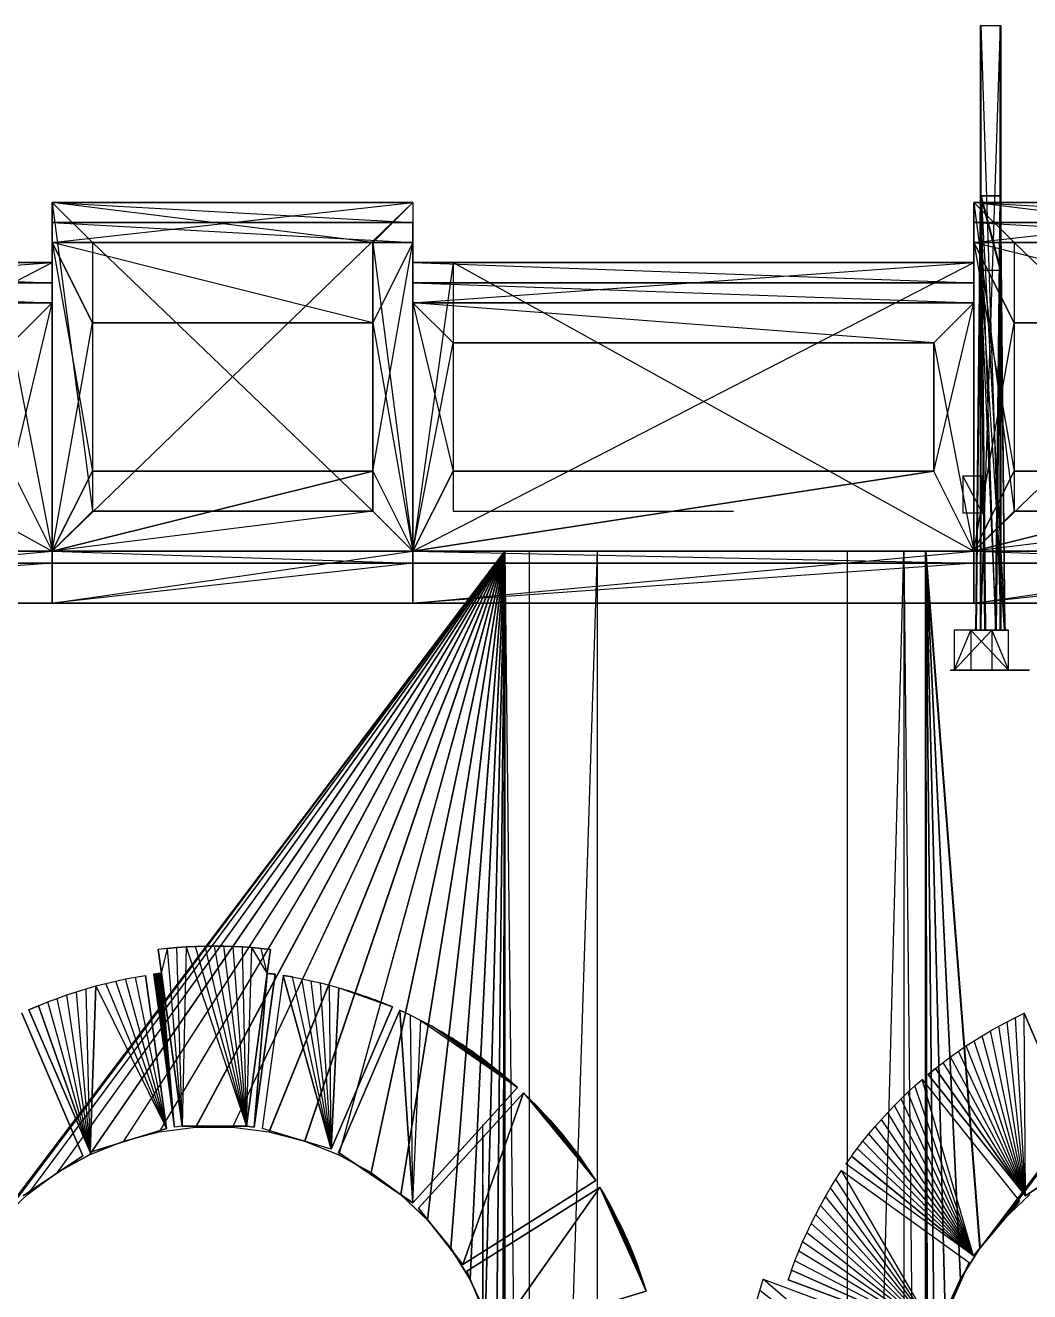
# Model space of a CAD drawing. Extents: x -41 to 47, y -35.8 to 51.3.
# Drawn here: x -21.007 to -18.502, y 44.248 to 47.407 of the extents above; entities that cross this region are included whole.
import ezdxf

# ---------------------------------------------------------------- set-up
doc = ezdxf.new("R2010")
doc.units = 0
doc.header["$MEASUREMENT"] = 0
doc.layers.add('PYDXF', color=8, linetype='CONTINUOUS')

msp = doc.modelspace()

# ---------------------------------------------------------------- linework, layer by layer
at = {"layer": 'PYDXF'}
for p, q in [((-18.6238, 47.4074), (-18.625, 47.4074)), ((-18.625, 45.8985), (-18.625, 47.4074)), ((-18.625, 45.8985), (-18.6238, 47.4074)), ((-18.5758, 47.4074), (-18.625, 45.8985)), ((-18.625, 47.4074), (-18.5758, 47.4074)), ((-18.6238, 47.4074), (-18.6238, 45.8985)), ((-18.6238, 47.4074), (-18.5746, 47.4074)), ((-18.6238, 47.4074), (-18.5746, 45.8985)), ((-18.6238, 47.4074), (-18.5758, 47.4074)), ((-18.5758, 45.8985), (-18.5758, 47.4074)), ((-18.5758, 47.4074), (-18.5746, 47.4074)), ((-18.5758, 47.4074), (-18.5746, 45.8985)), ((-18.5746, 47.4074), (-18.5746, 45.8985)), ((-18.6367, 45.8985), (-18.625, 46.9818)), ((-18.6349, 45.8985), (-18.625, 46.9818)), ((-18.625, 46.9818), (-18.5758, 46.9818)), ((-18.625, 46.9818), (-18.625, 46.7956)), ((-18.625, 46.9818), (-18.5758, 46.7956)), ((-18.625, 46.9818), (-18.5876, 45.8985)), ((-18.6237, 46.9818), (-18.6237, 46.7956)), ((-18.6237, 46.9818), (-18.5745, 46.7956)), ((-18.5745, 46.9818), (-18.6237, 46.9818)), ((-18.6237, 46.9818), (-18.6126, 45.8985)), ((-18.6237, 46.9818), (-18.5634, 45.8985)), ((-18.6144, 45.8985), (-18.6237, 46.9818)), ((-18.5876, 45.8985), (-18.5758, 46.9818)), ((-18.5758, 46.7956), (-18.5758, 46.9818)), ((-18.5745, 46.9818), (-18.5745, 46.7956)), ((-18.5634, 45.8985), (-18.5745, 46.9818)), ((-20.041, 46.9654), (-20.9405, 46.9654)), ((-20.9405, 46.0954), (-20.9405, 46.9654)), ((-20.9405, 46.0954), (-20.041, 46.9654)), ((-20.9401, 46.9654), (-20.9405, 46.0954)), ((-20.9405, 46.9654), (-20.9401, 46.9654)), ((-20.0406, 46.9654), (-20.9401, 46.9654)), ((-20.9401, 46.8654), (-20.9401, 46.9654)), ((-20.9401, 46.8654), (-20.0406, 46.9654)), ((-20.94, 46.9154), (-20.9401, 46.9654)), ((-20.9401, 46.9654), (-20.8401, 46.1954)), ((-20.1405, 46.8654), (-20.9401, 46.9654)), ((-20.9401, 46.9654), (-20.9401, 46.0954)), ((-20.9401, 46.9654), (-20.8401, 46.8654)), ((-20.041, 46.9654), (-20.9401, 46.9654)), ((-20.94, 46.9654), (-20.94, 46.9154)), ((-20.94, 46.9654), (-20.0405, 46.9654)), ((-20.94, 46.9654), (-20.0405, 46.9154)), ((-20.0406, 46.9654), (-20.1405, 46.8654)), ((-20.041, 46.9654), (-20.041, 46.0954)), ((-20.041, 46.9654), (-20.0406, 46.9654)), ((-20.041, 46.9654), (-20.0406, 46.0954)), ((-20.0406, 46.9654), (-20.0406, 46.8654)), ((-20.0406, 46.9654), (-20.0406, 46.0954)), ((-20.0405, 46.9654), (-20.0405, 46.9154)), ((-17.7422, 46.9654), (-18.6417, 46.9654)), ((-18.6417, 46.0954), (-18.6417, 46.9654)), ((-18.6417, 46.0954), (-17.7422, 46.9654)), ((-18.6413, 46.9654), (-18.6417, 46.0954)), ((-18.6417, 46.9654), (-18.6413, 46.9654)), ((-17.7418, 46.9654), (-18.6413, 46.9654)), ((-18.6412, 46.9654), (-18.6413, 46.9154)), ((-18.6413, 46.8654), (-18.6413, 46.9654)), ((-18.6413, 46.8654), (-17.7418, 46.9654)), ((-18.6413, 46.9154), (-18.6413, 46.9654)), ((-18.6413, 46.9654), (-18.5414, 46.1954)), ((-17.8417, 46.8654), (-18.6413, 46.9654)), ((-18.6413, 46.9654), (-18.6413, 46.0954)), ((-18.6413, 46.9654), (-18.5414, 46.8654)), ((-17.7422, 46.9654), (-18.6413, 46.9654)), ((-18.6412, 46.9654), (-17.7417, 46.9654)), ((-18.6412, 46.9654), (-17.7417, 46.9154)), ((-20.94, 46.9154), (-20.0405, 46.8654)), ((-20.94, 46.9154), (-20.0405, 46.9154)), ((-20.94, 46.9154), (-20.94, 46.8654)), ((-20.0405, 46.9154), (-20.94, 46.9154)), ((-20.0405, 46.8654), (-20.0405, 46.9154)), ((-18.6413, 46.9154), (-17.7417, 46.8654)), ((-18.6413, 46.9154), (-17.7417, 46.9154)), ((-18.6413, 46.9154), (-18.6413, 46.8654)), ((-17.7417, 46.9154), (-18.6412, 46.9154)), ((-20.9401, 46.8654), (-20.0406, 46.8654)), ((-20.8401, 46.6654), (-20.9401, 46.8654)), ((-20.9401, 46.8654), (-20.9401, 46.0954)), ((-20.9401, 46.8654), (-20.8401, 46.2954)), ((-20.9401, 46.8654), (-20.8401, 46.6654)), ((-20.1405, 46.6654), (-20.9401, 46.8654)), ((-20.9401, 46.0954), (-20.9401, 46.8654)), ((-20.0405, 46.8654), (-20.94, 46.8654)), ((-20.8401, 46.8654), (-20.1405, 46.1954)), ((-20.8401, 46.8654), (-20.1405, 46.8654)), ((-20.8401, 46.8654), (-20.8401, 46.1954)), ((-20.1405, 46.8654), (-20.8401, 46.8654)), ((-20.1405, 46.1954), (-20.1405, 46.8654)), ((-20.1405, 46.8654), (-20.1405, 46.1954)), ((-20.0405, 46.8654), (-20.1405, 46.6654)), ((-20.1405, 46.2954), (-20.0406, 46.8654)), ((-20.1405, 46.8654), (-20.0406, 46.0954)), ((-20.0406, 46.8654), (-20.0405, 46.0954)), ((-20.0405, 46.0954), (-20.0405, 46.8654)), ((-18.6413, 46.8654), (-17.7418, 46.8654)), ((-17.7418, 46.8654), (-18.6413, 46.8654)), ((-18.5414, 46.6654), (-18.6413, 46.8654)), ((-18.6413, 46.8654), (-18.6413, 46.0954)), ((-18.6413, 46.8654), (-18.5413, 46.2954)), ((-18.6413, 46.8654), (-18.5413, 46.6654)), ((-17.8417, 46.6654), (-18.6413, 46.8654)), ((-18.6413, 46.0954), (-18.6413, 46.8654)), ((-18.5414, 46.8654), (-17.8417, 46.1954)), ((-18.5414, 46.8654), (-17.8417, 46.8654)), ((-18.5414, 46.8654), (-18.5414, 46.1954)), ((-17.8417, 46.8654), (-18.5414, 46.8654)), ((-20.9405, 46.8154), (-22.3397, 46.8154)), ((-22.3397, 46.0954), (-20.9405, 46.8154)), ((-20.9401, 46.8154), (-22.3393, 46.8154)), ((-22.3393, 46.7154), (-20.9401, 46.8154)), ((-20.9405, 46.8154), (-22.3393, 46.8154)), ((-22.3393, 46.8154), (-20.94, 46.8154)), ((-22.3393, 46.8154), (-20.94, 46.7654)), ((-22.2394, 46.8154), (-20.9401, 46.8154)), ((-22.2394, 46.8154), (-20.9401, 46.0954)), ((-20.9405, 46.8154), (-22.2394, 46.8154)), ((-20.9405, 46.8154), (-20.9405, 46.0954)), ((-20.9405, 46.8154), (-20.9401, 46.0954)), ((-20.9401, 46.8154), (-20.9405, 46.8154)), ((-20.9401, 46.8154), (-20.9401, 46.7154)), ((-20.9401, 46.0954), (-20.9401, 46.8154)), ((-20.94, 46.8154), (-20.94, 46.7654)), ((-18.6417, 46.8154), (-20.041, 46.8154)), ((-20.041, 46.0954), (-20.041, 46.8154)), ((-20.041, 46.0954), (-18.6417, 46.8154)), ((-20.041, 46.8154), (-20.0406, 46.8154)), ((-20.0406, 46.8154), (-20.041, 46.0954)), ((-19.9406, 46.8154), (-20.0406, 46.0954)), ((-20.0406, 46.8154), (-20.0406, 46.0954)), ((-19.9406, 46.8154), (-20.0406, 46.8154)), ((-18.6417, 46.8154), (-20.0406, 46.8154)), ((-18.6413, 46.8154), (-20.0405, 46.8154)), ((-20.0405, 46.8154), (-20.0405, 46.7654)), ((-20.0405, 46.7154), (-20.0405, 46.8154)), ((-20.0405, 46.7154), (-18.6413, 46.8154)), ((-20.0405, 46.8154), (-18.6412, 46.8154)), ((-20.0405, 46.8154), (-18.6412, 46.7654)), ((-20.0405, 46.7654), (-20.0405, 46.8154)), ((-19.9406, 46.8154), (-19.9406, 46.1954)), ((-19.9406, 46.8154), (-18.6413, 46.8154)), ((-19.9406, 46.8154), (-18.6413, 46.0954)), ((-18.6417, 46.8154), (-19.9406, 46.8154)), ((-18.6417, 46.8154), (-18.6417, 46.0954)), ((-18.6417, 46.8154), (-18.6413, 46.0954)), ((-18.6413, 46.8154), (-18.6417, 46.8154)), ((-18.6413, 46.8154), (-18.6413, 46.7154)), ((-18.6413, 46.0954), (-18.6413, 46.8154)), ((-18.6412, 46.8154), (-18.6412, 46.7654)), ((-18.6349, 45.8985), (-18.625, 46.7956)), ((-18.5758, 46.7956), (-18.625, 46.7956)), ((-18.5857, 45.8985), (-18.625, 46.7956)), ((-18.5745, 46.7956), (-18.6237, 46.7956)), ((-18.5652, 45.8985), (-18.6237, 46.7956)), ((-18.6144, 45.8985), (-18.6237, 46.7956)), ((-18.5876, 45.8985), (-18.5758, 46.7956)), ((-18.5758, 46.7956), (-18.5857, 45.8985)), ((-18.5745, 46.7956), (-18.5652, 45.8985)), ((-18.5634, 45.8985), (-18.5745, 46.7956)), ((-22.3393, 46.7654), (-20.94, 46.7154)), ((-22.3393, 46.7654), (-20.94, 46.7654)), ((-20.94, 46.7654), (-22.3393, 46.7654)), ((-20.94, 46.7154), (-20.94, 46.7654)), ((-20.0405, 46.7654), (-18.6412, 46.7154)), ((-20.0405, 46.7654), (-18.6412, 46.7654)), ((-20.0405, 46.7654), (-20.0405, 46.7154)), ((-18.6412, 46.7654), (-20.0405, 46.7654)), ((-18.6412, 46.7154), (-18.6412, 46.7654)), ((-20.9401, 46.7154), (-22.3394, 46.7154)), ((-22.3393, 46.7154), (-20.9401, 46.7154)), ((-20.9401, 46.7154), (-21.04, 46.6154)), ((-21.04, 46.2954), (-20.9401, 46.7154)), ((-20.9401, 46.7154), (-20.9401, 46.0954)), ((-20.9401, 46.0954), (-20.9401, 46.7154)), ((-18.6413, 46.7154), (-20.0406, 46.7154)), ((-20.0406, 46.7154), (-18.6413, 46.7154)), ((-19.9406, 46.6154), (-20.0406, 46.7154)), ((-20.0406, 46.7154), (-20.0406, 46.0954)), ((-20.0406, 46.7154), (-19.9406, 46.2954)), ((-20.0406, 46.7154), (-19.9406, 46.6154)), ((-18.7413, 46.6154), (-20.0406, 46.7154)), ((-20.0406, 46.0954), (-20.0406, 46.7154)), ((-18.6413, 46.7154), (-18.7413, 46.6154)), ((-18.7413, 46.2954), (-18.6413, 46.7154)), ((-18.6413, 46.7154), (-18.6413, 46.0954)), ((-18.6413, 46.0954), (-18.6413, 46.7154)), ((-20.9401, 46.0954), (-20.8401, 46.6654)), ((-20.8401, 46.6654), (-20.8401, 46.2954)), ((-20.1405, 46.6654), (-20.8401, 46.6654)), ((-20.8401, 46.6654), (-20.1405, 46.6654)), ((-20.1405, 46.6654), (-20.1405, 46.2954)), ((-20.1405, 46.2954), (-20.1405, 46.6654)), ((-20.1405, 46.6654), (-20.0405, 46.0954)), ((-18.6413, 46.0954), (-18.5414, 46.6654)), ((-17.8417, 46.6654), (-18.5414, 46.6654)), ((-18.5414, 46.6654), (-17.8417, 46.6654)), ((-18.5413, 46.6654), (-18.5413, 46.2954)), ((-21.04, 46.6154), (-20.9401, 46.0954)), ((-20.0406, 46.0954), (-19.9406, 46.6154)), ((-19.9406, 46.6154), (-19.9406, 46.2954)), ((-18.7413, 46.6154), (-19.9406, 46.6154)), ((-19.9406, 46.6154), (-18.7413, 46.6154)), ((-18.7413, 46.6154), (-18.7413, 46.2954)), ((-18.7413, 46.6154), (-18.6413, 46.0954)), ((-18.7413, 46.2954), (-18.7413, 46.6154)), ((-21.04, 46.2954), (-20.9401, 46.0954)), ((-20.9401, 46.0954), (-20.1405, 46.2954)), ((-20.1405, 46.2954), (-20.9401, 46.0954)), ((-20.8401, 46.2954), (-20.9401, 46.0954)), ((-20.9401, 46.0954), (-20.8401, 46.2954)), ((-20.8401, 46.2954), (-20.1405, 46.2954)), ((-20.1405, 46.2954), (-20.8401, 46.2954)), ((-20.1405, 46.2954), (-20.0406, 46.0954)), ((-18.7413, 46.2954), (-20.0406, 46.0954)), ((-20.0406, 46.0954), (-18.7413, 46.2954)), ((-19.9406, 46.2954), (-20.0406, 46.0954)), ((-20.0406, 46.0954), (-19.9406, 46.2954)), ((-18.7413, 46.2954), (-19.9406, 46.2954)), ((-19.9406, 46.2954), (-18.7413, 46.2954)), ((-18.6413, 46.0954), (-18.7413, 46.2954)), ((-18.6413, 46.0954), (-17.8417, 46.2954)), ((-17.8417, 46.2954), (-18.6413, 46.0954)), ((-18.5413, 46.2954), (-18.6413, 46.0954)), ((-18.6413, 46.0954), (-18.5414, 46.2954)), ((-18.5414, 46.2954), (-17.8417, 46.2954)), ((-17.8417, 46.2954), (-18.5413, 46.2954)), ((-18.669, 46.2839), (-18.669, 46.19)), ((-18.669, 46.2839), (-18.6198, 46.2839)), ((-18.6198, 46.19), (-18.669, 46.2839)), ((-18.6198, 46.19), (-18.6198, 46.2839)), ((-20.8401, 46.1954), (-20.9401, 46.0954)), ((-20.1405, 46.1954), (-20.9401, 46.0954)), ((-20.1405, 46.1954), (-20.8401, 46.1954)), ((-20.8401, 46.1954), (-20.1405, 46.1954)), ((-20.0406, 46.0954), (-20.1405, 46.1954)), ((-19.9406, 46.1954), (-19.241, 46.1954)), ((-18.6198, 46.19), (-18.669, 46.19)), ((-18.5414, 46.1954), (-18.6413, 46.0954)), ((-17.8417, 46.1954), (-18.6413, 46.0954)), ((-17.8417, 46.1954), (-18.5414, 46.1954)), ((-18.5414, 46.1954), (-17.8417, 46.1954)), ((-22.3397, 46.0954), (-20.9401, 46.0954)), ((-22.3397, 46.0954), (-20.9405, 46.0954)), ((-20.9401, 46.0954), (-22.3394, 46.0954)), ((-22.3394, 46.0954), (-20.9401, 46.0954)), ((-20.94, 46.0954), (-22.3393, 46.0954)), ((-22.3393, 45.9654), (-20.9401, 46.0954)), ((-22.3392, 46.0954), (-20.94, 46.0654)), ((-22.3392, 46.0954), (-20.94, 46.0954)), ((-21.2619, 46.0954), (-19.8119, 46.0954)), ((-21.2613, 46.0954), (-19.8113, 46.0954)), ((-21.2613, 46.0954), (-19.8119, 46.0954)), ((-19.8119, 46.0954), (-21.1269, 44.3564)), ((-21.1262, 44.3564), (-19.8113, 46.0954)), ((-19.8119, 46.0954), (-21.0688, 44.4276)), ((-19.8113, 46.0954), (-21.0682, 44.4276)), ((-19.8119, 46.0954), (-21.0023, 44.4909)), ((-19.8113, 46.0954), (-21.0017, 44.4909)), ((-20.9405, 46.0954), (-20.041, 46.0954)), ((-20.9405, 46.0954), (-20.9401, 46.0954)), ((-20.9405, 46.0954), (-20.0406, 46.0954)), ((-20.9401, 46.0954), (-20.9405, 46.0954)), ((-20.0406, 46.0954), (-20.9401, 46.0954)), ((-20.9401, 46.0954), (-20.94, 46.0654)), ((-20.9401, 46.0954), (-20.9401, 45.9654)), ((-20.9401, 46.0954), (-20.0405, 46.0954)), ((-20.9401, 45.9654), (-20.0405, 46.0954)), ((-20.9401, 45.9654), (-20.9401, 46.0954)), ((-20.94, 46.0654), (-20.94, 46.0954)), ((-20.94, 46.0954), (-20.0405, 46.0654)), ((-19.8119, 46.0954), (-20.9283, 44.5452)), ((-19.8113, 46.0954), (-20.9277, 44.5452)), ((-19.8119, 46.0954), (-20.8481, 44.5898)), ((-19.8113, 46.0954), (-20.8474, 44.5898)), ((-19.8119, 46.0954), (-20.7628, 44.6239)), ((-19.8113, 46.0954), (-20.7621, 44.6239)), ((-19.8119, 46.0954), (-20.6739, 44.6469)), ((-19.8113, 46.0954), (-20.6733, 44.6469)), ((-19.8119, 46.0954), (-20.5828, 44.6585)), ((-19.8113, 46.0954), (-20.5822, 44.6585)), ((-19.8119, 46.0954), (-20.491, 44.6585)), ((-19.8113, 46.0954), (-20.4904, 44.6585)), ((-19.8119, 46.0954), (-20.3999, 44.6469)), ((-19.8113, 46.0954), (-20.3993, 44.6469)), ((-19.8119, 46.0954), (-20.3111, 44.6239)), ((-19.8113, 46.0954), (-20.3104, 44.6239)), ((-19.8119, 46.0954), (-20.2258, 44.5898)), ((-19.8113, 46.0954), (-20.2252, 44.5898)), ((-19.8119, 46.0954), (-20.1455, 44.5452)), ((-19.8113, 46.0954), (-20.1449, 44.5452)), ((-19.8119, 46.0954), (-20.0715, 44.4909)), ((-19.8113, 46.0954), (-20.0709, 44.4909)), ((-20.041, 46.0954), (-20.0406, 46.0954)), ((-20.041, 46.0954), (-18.6413, 46.0954)), ((-20.041, 46.0954), (-18.6417, 46.0954)), ((-20.0406, 46.0954), (-20.041, 46.0954)), ((-18.6413, 46.0954), (-20.0406, 46.0954)), ((-18.6412, 46.0954), (-20.0406, 46.0954)), ((-20.0406, 46.0954), (-18.6413, 46.0954)), ((-20.0406, 45.9654), (-18.6413, 46.0954)), ((-20.0405, 45.9654), (-20.0406, 46.0954)), ((-20.0405, 46.0654), (-20.0405, 46.0954)), ((-20.0405, 46.0954), (-20.0405, 46.0654)), ((-20.0405, 46.0954), (-20.0405, 45.9654)), ((-20.0405, 46.0954), (-18.6412, 46.0654)), ((-19.8119, 46.0954), (-20.005, 44.4276)), ((-19.8113, 46.0954), (-20.0044, 44.4276)), ((-19.8119, 46.0954), (-19.947, 44.3564)), ((-19.8113, 46.0954), (-19.9464, 44.3564)), ((-19.8119, 46.0954), (-19.8985, 44.2785)), ((-19.8113, 46.0954), (-19.8978, 44.2785)), ((-19.8119, 46.0954), (-19.8602, 44.1951)), ((-19.8113, 46.0954), (-19.8595, 44.1951)), ((-19.8119, 46.0954), (-19.8327, 44.1074)), ((-19.8113, 46.0954), (-19.832, 44.1074)), ((-19.8119, 46.0954), (-19.8165, 44.0171)), ((-19.8113, 46.0954), (-19.8159, 44.0171)), ((-19.8119, 46.0954), (-19.8119, 43.9254)), ((-19.8119, 46.0954), (-19.8113, 46.0954)), ((-19.8119, 46.0954), (-19.8113, 43.9254)), ((-19.8113, 46.0954), (-19.8113, 43.9254)), ((-19.8112, 40.7954), (-19.8112, 46.0954)), ((-19.8112, 46.0954), (-19.8112, 40.7954)), ((-19.8112, 46.0954), (-18.7612, 46.0954)), ((-19.8112, 46.0954), (-19.7508, 46.0954)), ((-19.8112, 46.0954), (-19.7508, 40.7954)), ((-18.7612, 46.0954), (-19.8112, 46.0954)), ((-19.7508, 46.0954), (-19.5521, 46.0954)), ((-19.7508, 46.0954), (-19.5811, 46.0954)), ((-19.7508, 46.0954), (-19.7508, 40.7954)), ((-19.5811, 46.0954), (-19.7508, 40.7954)), ((-18.7612, 46.0954), (-19.7508, 46.0954)), ((-19.5811, 46.0954), (-19.5469, 46.0954)), ((-19.5521, 46.0954), (-19.5811, 46.0954)), ((-19.5811, 46.0954), (-18.9572, 46.0954)), ((-19.5811, 46.0954), (-19.5811, 40.7954)), ((-19.5521, 46.0954), (-19.5469, 46.0954)), ((-19.5521, 46.0954), (-19.3517, 46.0954)), ((-19.5521, 46.0954), (-18.7612, 46.0954)), ((-19.3517, 46.0954), (-19.5469, 46.0954)), ((-19.3465, 46.0954), (-19.5469, 46.0954)), ((-19.5469, 46.0954), (-18.9572, 46.0954)), ((-19.3517, 46.0954), (-19.3465, 46.0954)), ((-18.7612, 46.0954), (-19.3517, 46.0954)), ((-19.3465, 46.0954), (-18.9572, 46.0954)), ((-18.7612, 46.0954), (-19.3465, 46.0954)), ((-18.9572, 46.0954), (-18.816, 46.0954)), ((-18.9572, 40.7954), (-18.816, 46.0954)), ((-18.9572, 46.0954), (-18.9572, 40.7954)), ((-18.7612, 46.0954), (-18.9572, 46.0954)), ((-18.816, 46.0954), (-18.7612, 46.0954)), ((-18.816, 46.0954), (-18.816, 40.7954)), ((-18.816, 46.0954), (-18.7612, 40.7954)), ((-18.7612, 46.0954), (-18.816, 46.0954)), ((-18.7619, 43.9254), (-18.7619, 46.0954)), ((-18.7619, 46.0954), (-17.3119, 46.0954)), ((-18.7619, 46.0954), (-18.7573, 44.0171)), ((-18.7619, 46.0954), (-18.7613, 46.0954)), ((-18.7613, 46.0954), (-18.7619, 43.9254)), ((-18.7619, 46.0954), (-18.6754, 44.2785)), ((-18.7619, 46.0954), (-18.7412, 44.1074)), ((-18.7619, 46.0954), (-18.7137, 44.1951)), ((-18.6269, 44.3564), (-18.7619, 46.0954)), ((-18.7613, 46.0954), (-18.7613, 43.9254)), ((-18.7567, 44.0171), (-18.7613, 46.0954)), ((-18.7613, 46.0954), (-18.7131, 44.1951)), ((-18.7613, 46.0954), (-18.7405, 44.1074)), ((-18.7613, 46.0954), (-18.6262, 44.3564)), ((-18.7613, 46.0954), (-18.6747, 44.2785)), ((-18.7613, 46.0954), (-17.3113, 46.0954)), ((-18.7613, 46.0954), (-17.3119, 46.0954)), ((-18.7612, 46.0954), (-18.7612, 40.7954)), ((-18.7612, 40.7954), (-18.7612, 46.0954)), ((-18.6417, 46.0954), (-17.7422, 46.0954)), ((-18.6417, 46.0954), (-18.6413, 46.0954)), ((-18.6417, 46.0954), (-17.7418, 46.0954)), ((-18.6413, 46.0954), (-18.6417, 46.0954)), ((-17.7418, 46.0954), (-18.6413, 46.0954)), ((-18.6413, 46.0954), (-18.6412, 46.0654)), ((-18.6413, 46.0954), (-18.6413, 45.9654)), ((-18.6413, 46.0954), (-17.7418, 46.0954)), ((-18.6413, 45.9654), (-17.7418, 46.0954)), ((-18.6413, 45.9654), (-18.6413, 46.0954)), ((-18.6412, 46.0654), (-18.6412, 46.0954)), ((-18.6412, 46.0954), (-17.7417, 46.0654)), ((-17.3119, 46.0954), (-18.6269, 44.3564)), ((-18.6262, 44.3564), (-17.3113, 46.0954)), ((-17.3119, 46.0954), (-18.5688, 44.4276)), ((-17.3113, 46.0954), (-18.5682, 44.4276)), ((-22.3393, 46.0654), (-20.94, 46.0654)), ((-20.94, 46.0654), (-22.3393, 45.9654)), ((-20.94, 46.0654), (-22.3392, 46.0654)), ((-20.9401, 46.0654), (-20.0405, 46.0654)), ((-20.0405, 46.0654), (-20.9401, 45.9654)), ((-20.9401, 46.0654), (-20.9401, 45.9654)), ((-20.94, 45.9654), (-20.94, 46.0654)), ((-20.0405, 46.0654), (-20.94, 46.0654)), ((-20.0405, 45.9654), (-20.0405, 46.0654)), ((-20.0405, 46.0654), (-18.6413, 46.0654)), ((-18.6413, 46.0654), (-20.0405, 45.9654)), ((-20.0405, 46.0654), (-20.0405, 45.9654)), ((-18.6412, 46.0654), (-20.0405, 46.0654)), ((-18.6413, 45.9654), (-18.6413, 46.0654)), ((-18.6413, 46.0654), (-17.7418, 46.0654)), ((-17.7418, 46.0654), (-18.6413, 45.9654)), ((-18.6413, 46.0654), (-18.6413, 45.9654)), ((-17.7417, 46.0654), (-18.6412, 46.0654)), ((-20.9401, 45.9654), (-22.3393, 45.9654)), ((-22.3393, 45.9654), (-20.94, 45.9654)), ((-20.0405, 45.9654), (-20.9401, 45.9654)), ((-20.9401, 45.9654), (-20.0405, 45.9654)), ((-18.6413, 45.9654), (-20.0406, 45.9654)), ((-20.0405, 45.9654), (-18.6413, 45.9654)), ((-17.7418, 45.9654), (-18.6413, 45.9654)), ((-18.6413, 45.9654), (-17.7418, 45.9654)), ((-18.649, 45.8985), (-18.6906, 45.8985)), ((-18.5971, 45.8985), (-18.6906, 45.7985)), ((-18.6906, 45.8985), (-18.6906, 45.7985)), ((-18.5971, 45.8985), (-18.6906, 45.8985)), ((-18.6906, 45.7985), (-18.649, 45.8985)), ((-18.5555, 45.8985), (-18.649, 45.8985)), ((-18.649, 45.8985), (-18.5971, 45.8985)), ((-18.649, 45.8985), (-18.5555, 45.7985)), ((-18.649, 45.8985), (-18.649, 45.7985)), ((-18.6349, 45.8985), (-18.6367, 45.8985)), ((-18.6367, 45.8985), (-18.5876, 45.8985)), ((-18.5876, 45.8985), (-18.6349, 45.8985)), ((-18.6349, 45.8985), (-18.5857, 45.8985)), ((-18.625, 45.8985), (-18.6238, 45.8985)), ((-18.625, 45.8985), (-18.5758, 45.8985)), ((-18.625, 45.8985), (-18.5746, 45.8985)), ((-18.5746, 45.8985), (-18.6238, 45.8985)), ((-18.6144, 45.8985), (-18.5652, 45.8985)), ((-18.6144, 45.8985), (-18.6126, 45.8985)), ((-18.5634, 45.8985), (-18.6144, 45.8985)), ((-18.6126, 45.8985), (-18.5634, 45.8985)), ((-18.5971, 45.8985), (-18.5971, 45.7985)), ((-18.5971, 45.8985), (-18.5555, 45.8985)), ((-18.5971, 45.8985), (-18.5555, 45.7985)), ((-18.5876, 45.8985), (-18.5857, 45.8985)), ((-18.5746, 45.8985), (-18.5758, 45.8985)), ((-18.5652, 45.8985), (-18.5634, 45.8985)), ((-18.5555, 45.7985), (-18.5555, 45.8985)), ((-18.7007, 45.7985), (-18.6991, 45.7985)), ((-18.7007, 45.7985), (-18.5039, 45.7985)), ((-18.6991, 45.7985), (-18.5024, 45.7985)), ((-18.5039, 45.7985), (-18.6991, 45.7985)), ((-18.6906, 45.7985), (-18.5971, 45.7985)), ((-18.6906, 45.7985), (-18.649, 45.7985)), ((-18.5555, 45.7985), (-18.649, 45.7985)), ((-18.5971, 45.7985), (-18.649, 45.7985)), ((-18.5555, 45.7985), (-18.5971, 45.7985)), ((-18.5024, 45.7985), (-18.5039, 45.7985)), ((-20.6524, 45.1045), (-20.6757, 45.102)), ((-20.6757, 45.1022), (-20.6757, 45.102)), ((-20.6676, 45.0425), (-20.6757, 45.102)), ((-20.6757, 45.102), (-20.6676, 45.0425)), ((-20.6676, 45.0425), (-20.6524, 45.1045)), ((-20.6292, 45.1066), (-20.6525, 45.1045)), ((-20.6524, 45.1045), (-20.6291, 45.1066)), ((-20.6159, 44.661), (-20.6524, 45.1045)), ((-20.6059, 45.1082), (-20.6292, 45.1066)), ((-20.6291, 45.1066), (-20.6058, 45.1082)), ((-20.6159, 44.661), (-20.6291, 45.1066)), ((-20.6058, 45.1082), (-20.6159, 44.661)), ((-20.5825, 45.1093), (-20.6059, 45.1082)), ((-20.6058, 45.1082), (-20.5825, 45.1093)), ((-20.6058, 45.1082), (-20.456, 44.661)), ((-20.5825, 45.1093), (-20.5591, 45.11)), ((-20.5591, 45.11), (-20.5825, 45.1093)), ((-20.456, 44.661), (-20.5825, 45.1093)), ((-20.5591, 45.11), (-20.5357, 45.1102)), ((-20.5358, 45.1102), (-20.5591, 45.11)), ((-20.456, 44.661), (-20.5591, 45.11)), ((-20.5124, 45.11), (-20.5358, 45.1102)), ((-20.5357, 45.1102), (-20.5124, 45.11)), ((-20.456, 44.661), (-20.5357, 45.1102)), ((-20.489, 45.1093), (-20.5124, 45.11)), ((-20.5124, 45.11), (-20.489, 45.1093)), ((-20.456, 44.661), (-20.5124, 45.11)), ((-20.4657, 45.1081), (-20.489, 45.1093)), ((-20.489, 45.1093), (-20.4656, 45.1081)), ((-20.456, 44.661), (-20.489, 45.1093)), ((-20.4424, 45.1065), (-20.4657, 45.1081)), ((-20.4656, 45.1081), (-20.4423, 45.1065)), ((-20.456, 44.661), (-20.4656, 45.1081)), ((-20.456, 44.661), (-20.4423, 45.1065)), ((-20.4191, 45.1044), (-20.4424, 45.1065)), ((-20.4423, 45.1065), (-20.419, 45.1044)), ((-20.4039, 45.0424), (-20.4423, 45.1065)), ((-20.3958, 45.1019), (-20.4191, 45.1044)), ((-20.419, 45.1044), (-20.3958, 45.1019)), ((-20.4039, 45.0424), (-20.419, 45.1044)), ((-20.3958, 45.1019), (-20.4039, 45.0424)), ((-20.4039, 45.0424), (-20.3958, 45.1019)), ((-20.3958, 45.1021), (-20.3958, 45.1019)), ((-20.8067, 45.0173), (-20.782, 45.0231)), ((-20.782, 45.0231), (-20.7572, 45.0283)), ((-20.6555, 44.6555), (-20.782, 45.0231)), ((-20.7572, 45.0283), (-20.7323, 45.033)), ((-20.6555, 44.6555), (-20.7572, 45.0283)), ((-20.7323, 45.033), (-20.7073, 45.0372)), ((-20.6555, 44.6555), (-20.7323, 45.033)), ((-20.7073, 45.0373), (-20.7073, 45.0372)), ((-20.6555, 44.6555), (-20.7073, 45.0372)), ((-20.7073, 45.0372), (-20.6555, 44.6555)), ((-20.6858, 45.0403), (-20.6875, 45.04)), ((-20.6875, 45.04), (-20.6357, 44.6586)), ((-20.6842, 45.0405), (-20.6858, 45.0403)), ((-20.6858, 45.0403), (-20.6842, 45.0405)), ((-20.6357, 44.6586), (-20.6858, 45.0403)), ((-20.6825, 45.0407), (-20.6842, 45.0405)), ((-20.6842, 45.0405), (-20.6825, 45.0407)), ((-20.6357, 44.6586), (-20.6842, 45.0405)), ((-20.6809, 45.0409), (-20.6825, 45.0407)), ((-20.6825, 45.0407), (-20.6809, 45.0409)), ((-20.6357, 44.6586), (-20.6825, 45.0407)), ((-20.6792, 45.0411), (-20.6809, 45.0409)), ((-20.6809, 45.0409), (-20.6792, 45.0411)), ((-20.6357, 44.6586), (-20.6809, 45.0409)), ((-20.6776, 45.0413), (-20.6792, 45.0411)), ((-20.6792, 45.0411), (-20.6776, 45.0413)), ((-20.6357, 44.6586), (-20.6792, 45.0411)), ((-20.6776, 45.0413), (-20.6759, 45.0415)), ((-20.6759, 45.0415), (-20.6776, 45.0413)), ((-20.6357, 44.6586), (-20.6776, 45.0413)), ((-20.6743, 45.0418), (-20.6759, 45.0415)), ((-20.6759, 45.0415), (-20.6742, 45.0418)), ((-20.6357, 44.6586), (-20.6759, 45.0415)), ((-20.6726, 45.042), (-20.6743, 45.0418)), ((-20.6742, 45.0418), (-20.6726, 45.042)), ((-20.6357, 44.6586), (-20.6742, 45.0418)), ((-20.6726, 45.042), (-20.6709, 45.0422)), ((-20.671, 45.0422), (-20.6726, 45.042)), ((-20.6357, 44.6586), (-20.6726, 45.042)), ((-20.6693, 45.0424), (-20.671, 45.0422)), ((-20.6709, 45.0422), (-20.6693, 45.0424)), ((-20.6357, 44.6586), (-20.6709, 45.0422)), ((-20.6676, 45.0425), (-20.6693, 45.0424)), ((-20.6693, 45.0424), (-20.6676, 45.0425)), ((-20.6357, 44.6586), (-20.6693, 45.0424)), ((-20.6676, 45.0425), (-20.6159, 44.661)), ((-20.6159, 44.661), (-20.6676, 45.0425)), ((-20.6357, 44.6586), (-20.6676, 45.0425)), ((-20.4039, 45.0424), (-20.456, 44.661)), ((-20.456, 44.661), (-20.4039, 45.0424)), ((-20.4039, 45.0424), (-20.4362, 44.6585)), ((-20.4362, 44.6585), (-20.4039, 45.0424)), ((-20.4362, 44.6585), (-20.3841, 45.0399)), ((-20.3841, 45.0399), (-20.4362, 44.6585)), ((-20.3643, 45.037), (-20.4164, 44.6554)), ((-20.4039, 45.0424), (-20.4023, 45.0422)), ((-20.4039, 45.0424), (-20.3841, 45.0399)), ((-20.4023, 45.0422), (-20.4006, 45.042)), ((-20.3841, 45.0399), (-20.4023, 45.0422)), ((-20.4006, 45.042), (-20.399, 45.0418)), ((-20.3841, 45.0399), (-20.4006, 45.042)), ((-20.399, 45.0418), (-20.3973, 45.0416)), ((-20.3841, 45.0399), (-20.399, 45.0418)), ((-20.3973, 45.0416), (-20.3957, 45.0414)), ((-20.3841, 45.0399), (-20.3973, 45.0416)), ((-20.3957, 45.0414), (-20.394, 45.0412)), ((-20.3841, 45.0399), (-20.3957, 45.0414)), ((-20.3841, 45.0399), (-20.394, 45.0412)), ((-20.394, 45.0412), (-20.3924, 45.041)), ((-20.3841, 45.0399), (-20.3924, 45.041)), ((-20.3923, 45.041), (-20.3907, 45.0408)), ((-20.3841, 45.0399), (-20.3907, 45.0408)), ((-20.3907, 45.0408), (-20.389, 45.0406)), ((-20.3841, 45.0399), (-20.3891, 45.0406)), ((-20.3891, 45.0406), (-20.3874, 45.0403)), ((-20.3874, 45.0403), (-20.3858, 45.0401)), ((-20.3841, 45.0399), (-20.3874, 45.0403)), ((-20.3841, 45.0399), (-20.3858, 45.0401)), ((-20.3857, 45.0401), (-20.3841, 45.0399)), ((-20.3643, 45.037), (-20.2444, 44.604)), ((-20.3643, 45.037), (-20.3409, 45.0332)), ((-20.2443, 44.604), (-20.3643, 45.037)), ((-20.3409, 45.0332), (-20.3643, 45.037)), ((-20.3409, 45.0332), (-20.3177, 45.0288)), ((-20.2444, 44.604), (-20.3409, 45.0332)), ((-20.3177, 45.0288), (-20.2945, 45.0239)), ((-20.2444, 44.604), (-20.3177, 45.0288)), ((-20.2444, 44.604), (-20.2945, 45.0239)), ((-20.2944, 45.0239), (-20.2714, 45.0186)), ((-20.9039, 44.9885), (-20.8799, 44.9965)), ((-20.8799, 44.9965), (-20.8556, 45.004)), ((-20.8458, 44.596), (-20.8799, 44.9965)), ((-20.8556, 45.004), (-20.8312, 45.0109)), ((-20.8458, 44.596), (-20.8556, 45.004)), ((-20.8458, 44.596), (-20.8313, 45.0109)), ((-20.8312, 45.0109), (-20.8458, 44.596)), ((-20.8313, 45.0109), (-20.8067, 45.0173)), ((-20.8313, 45.0109), (-20.6555, 44.6555)), ((-20.6555, 44.6555), (-20.8067, 45.0173)), ((-20.2444, 44.604), (-20.2714, 45.0186)), ((-20.2714, 45.0186), (-20.2484, 45.0128)), ((-20.2484, 45.0128), (-20.2256, 45.0065)), ((-20.2444, 44.604), (-20.2484, 45.0128)), ((-20.2444, 44.604), (-20.2256, 45.0065)), ((-20.2256, 45.0065), (-20.2443, 44.604)), ((-20.2256, 45.0065), (-20.2029, 44.9997)), ((-20.2256, 45.0065), (-20.0918, 44.9587)), ((-20.2029, 44.9997), (-20.1803, 44.9924)), ((-20.0918, 44.9587), (-20.2029, 44.9997)), ((-20.0918, 44.9587), (-20.1803, 44.9924)), ((-20.1803, 44.9924), (-20.1579, 44.9847)), ((-20.9749, 44.9612), (-20.9982, 44.951)), ((-20.9982, 44.951), (-20.9749, 44.9612)), ((-20.9749, 44.9612), (-20.9515, 44.9708)), ((-20.9749, 44.9612), (-20.8458, 44.596)), ((-20.8458, 44.596), (-20.9749, 44.9612)), ((-20.9515, 44.9708), (-20.9278, 44.9799)), ((-20.8458, 44.596), (-20.9515, 44.9708)), ((-20.9278, 44.9799), (-20.9039, 44.9885)), ((-20.8458, 44.596), (-20.9278, 44.9799)), ((-20.8458, 44.596), (-20.9039, 44.9885)), ((-20.2444, 44.604), (-20.0918, 44.9587)), ((-20.0918, 44.9587), (-20.2443, 44.604)), ((-20.1579, 44.9847), (-20.1357, 44.9765)), ((-20.0918, 44.9587), (-20.1579, 44.9847)), ((-20.1357, 44.9765), (-20.1137, 44.9678)), ((-20.0918, 44.9587), (-20.1357, 44.9765)), ((-20.0918, 44.9587), (-20.1137, 44.9678)), ((-20.1136, 44.9678), (-20.0918, 44.9587)), ((-21.0163, 44.9427), (-20.8638, 44.5872)), ((-20.8638, 44.5872), (-21.0163, 44.9427)), ((-20.9982, 44.9512), (-20.9982, 44.951)), ((-20.8458, 44.596), (-20.9982, 44.951)), ((-20.9982, 44.951), (-20.8458, 44.596)), ((-20.0735, 44.9506), (-20.2261, 44.5957)), ((-20.2261, 44.5957), (-20.0735, 44.9506)), ((-20.0734, 44.9508), (-20.0735, 44.9506)), ((-20.0735, 44.9506), (-20.0411, 44.47)), ((-20.0735, 44.9506), (-20.0468, 44.9382)), ((-20.0411, 44.47), (-20.0735, 44.9506)), ((-20.0468, 44.9382), (-20.0735, 44.9506)), ((-20.0468, 44.9382), (-20.0205, 44.925)), ((-20.0411, 44.47), (-20.0468, 44.9382)), ((-18.5587, 44.9215), (-18.5376, 44.9323)), ((-18.5376, 44.9323), (-18.5163, 44.9427)), ((-18.5124, 44.4872), (-18.5376, 44.9323)), ((-18.5166, 44.9433), (-18.5163, 44.9427)), ((-18.5163, 44.9427), (-18.3638, 44.5872)), ((-18.5124, 44.4872), (-18.5163, 44.9427)), ((-18.3638, 44.5872), (-18.5163, 44.9427)), ((-20.0411, 44.47), (-20.0205, 44.925)), ((-20.0205, 44.925), (-19.7796, 44.7577)), ((-20.0205, 44.925), (-19.9945, 44.9112)), ((-19.9945, 44.9112), (-19.9689, 44.8967)), ((-19.7796, 44.7577), (-19.9945, 44.9112)), ((-19.7796, 44.7577), (-19.9689, 44.8967)), ((-19.9689, 44.8967), (-19.9437, 44.8815)), ((-18.6206, 44.8866), (-18.6002, 44.8987)), ((-18.6002, 44.8987), (-18.5796, 44.9103)), ((-18.5124, 44.4872), (-18.6002, 44.8987)), ((-18.5796, 44.9103), (-18.5587, 44.9215)), ((-18.5124, 44.4872), (-18.5796, 44.9103)), ((-18.5124, 44.4872), (-18.5587, 44.9215)), ((-19.9437, 44.8815), (-19.9189, 44.8657)), ((-19.7796, 44.7577), (-19.9437, 44.8815)), ((-19.9189, 44.8657), (-19.8945, 44.8492)), ((-19.7796, 44.7577), (-19.9189, 44.8657)), ((-18.6605, 44.8611), (-18.6407, 44.874)), ((-18.6407, 44.874), (-18.6206, 44.8866)), ((-18.5124, 44.4872), (-18.6407, 44.874)), ((-18.5124, 44.4872), (-18.6206, 44.8866)), ((-19.8946, 44.8492), (-19.8706, 44.8322)), ((-19.7796, 44.7577), (-19.8946, 44.8492)), ((-19.7796, 44.7577), (-19.8706, 44.8322)), ((-19.8706, 44.8322), (-19.8471, 44.8144)), ((-18.7184, 44.8198), (-18.6994, 44.834)), ((-18.6994, 44.834), (-18.6801, 44.8478)), ((-18.5124, 44.4872), (-18.6994, 44.834)), ((-18.6801, 44.8478), (-18.6605, 44.8611)), ((-18.5124, 44.4872), (-18.6801, 44.8478)), ((-18.5124, 44.4872), (-18.6606, 44.8611)), ((-19.7796, 44.7577), (-19.8471, 44.8144)), ((-19.8471, 44.8144), (-19.8241, 44.7961)), ((-18.7371, 44.8053), (-18.7555, 44.7903)), ((-18.7554, 44.7903), (-18.7371, 44.8053)), ((-18.7371, 44.8053), (-18.7184, 44.8198)), ((-18.7371, 44.8053), (-18.5124, 44.4872)), ((-18.5124, 44.4872), (-18.7371, 44.8053)), ((-18.5124, 44.4872), (-18.7184, 44.8198)), ((-19.8241, 44.7961), (-19.8016, 44.7772)), ((-19.7796, 44.7577), (-19.8241, 44.7961)), ((-19.8016, 44.7772), (-19.7796, 44.7577)), ((-19.7796, 44.7577), (-19.8016, 44.7772)), ((-18.7885, 44.7617), (-18.7707, 44.7774)), ((-18.7712, 44.7779), (-18.7707, 44.7774)), ((-18.6427, 44.3377), (-18.7707, 44.7774)), ((-18.7707, 44.7774), (-18.5273, 44.4738)), ((-18.7556, 44.7904), (-18.7555, 44.7903)), ((-18.5124, 44.4872), (-18.7555, 44.7903)), ((-18.7554, 44.7903), (-18.5124, 44.4872)), ((-20.0411, 44.47), (-19.7796, 44.7577)), ((-19.7796, 44.7577), (-20.0411, 44.47)), ((-19.7649, 44.7441), (-20.0267, 44.4561)), ((-19.7649, 44.7441), (-19.9162, 44.3162)), ((-19.9162, 44.3162), (-19.7649, 44.7441)), ((-19.7648, 44.7442), (-19.7649, 44.7441)), ((-19.7649, 44.7441), (-19.5847, 44.5252)), ((-19.7649, 44.7441), (-19.7478, 44.7277)), ((-19.7478, 44.7277), (-19.7649, 44.7441)), ((-18.8231, 44.7293), (-18.8059, 44.7457)), ((-18.806, 44.7457), (-18.7885, 44.7617)), ((-18.6427, 44.3377), (-18.806, 44.7457)), ((-18.6427, 44.3377), (-18.7885, 44.7617)), ((-19.7478, 44.7277), (-19.7311, 44.7109)), ((-19.5847, 44.5252), (-19.7478, 44.7277)), ((-19.7311, 44.7109), (-19.7147, 44.6938)), ((-19.5847, 44.5252), (-19.7311, 44.7109)), ((-18.8562, 44.6955), (-18.8398, 44.7126)), ((-18.8398, 44.7126), (-18.8231, 44.7293)), ((-18.6427, 44.3377), (-18.8398, 44.7126)), ((-18.6427, 44.3377), (-18.8231, 44.7293)), ((-19.7147, 44.6938), (-19.6987, 44.6763)), ((-19.5847, 44.5252), (-19.7147, 44.6938)), ((-19.5847, 44.5252), (-19.6987, 44.6763)), ((-19.6987, 44.6763), (-19.6831, 44.6585)), ((-18.8879, 44.6602), (-18.8723, 44.678)), ((-18.6427, 44.3377), (-18.8723, 44.678)), ((-18.8722, 44.678), (-18.8562, 44.6955)), ((-18.6427, 44.3377), (-18.8562, 44.6955)), ((-20.8458, 44.596), (-20.6555, 44.6555)), ((-20.6555, 44.6555), (-20.8458, 44.596)), ((-20.7628, 44.6239), (-20.6739, 44.6469)), ((-20.7628, 44.6239), (-20.6733, 44.6469)), ((-20.7621, 44.6239), (-20.6733, 44.6469)), ((-20.6739, 44.6469), (-20.5828, 44.6585)), ((-20.6739, 44.6469), (-20.5822, 44.6585)), ((-20.6733, 44.6469), (-20.6739, 44.6469)), ((-20.6733, 44.6469), (-20.5822, 44.6585)), ((-20.6159, 44.661), (-20.6357, 44.6586)), ((-20.456, 44.661), (-20.6159, 44.661)), ((-20.6159, 44.661), (-20.456, 44.661)), ((-20.5828, 44.6585), (-20.491, 44.6585)), ((-20.5828, 44.6585), (-20.4904, 44.6585)), ((-20.5822, 44.6585), (-20.5828, 44.6585)), ((-20.5822, 44.6585), (-20.4904, 44.6585)), ((-20.491, 44.6585), (-20.3999, 44.6469)), ((-20.491, 44.6585), (-20.3993, 44.6469)), ((-20.4904, 44.6585), (-20.491, 44.6585)), ((-20.4904, 44.6585), (-20.3993, 44.6469)), ((-20.4362, 44.6585), (-20.456, 44.661)), ((-20.456, 44.661), (-20.4362, 44.6585)), ((-20.2444, 44.604), (-20.4164, 44.6554)), ((-20.3999, 44.6469), (-20.3111, 44.6239)), ((-20.3999, 44.6469), (-20.3104, 44.6239)), ((-20.3993, 44.6469), (-20.3999, 44.6469)), ((-20.3993, 44.6469), (-20.3104, 44.6239)), ((-19.8665, 44.6388), (-19.8665, 44.6654)), ((-19.5847, 44.5252), (-19.6831, 44.6585)), ((-19.6831, 44.6585), (-19.6678, 44.6404)), ((-18.9181, 44.6237), (-18.9032, 44.6421)), ((-18.9032, 44.6421), (-18.8879, 44.6602)), ((-18.6427, 44.3377), (-18.9032, 44.6421)), ((-18.6427, 44.3377), (-18.8879, 44.6602)), ((-20.8481, 44.5898), (-20.7628, 44.6239)), ((-20.8481, 44.5898), (-20.7621, 44.6239)), ((-20.8474, 44.5898), (-20.7621, 44.6239)), ((-20.7621, 44.6239), (-20.7628, 44.6239)), ((-20.3111, 44.6239), (-20.2258, 44.5898)), ((-20.3104, 44.6239), (-20.3111, 44.6239)), ((-20.3111, 44.6239), (-20.2252, 44.5898)), ((-20.3104, 44.6239), (-20.2252, 44.5898)), ((-19.8666, 44.5354), (-19.8666, 44.6388)), ((-19.8665, 44.6388), (-19.8665, 44.5454)), ((-19.6678, 44.6404), (-19.653, 44.6219)), ((-19.5847, 44.5252), (-19.6678, 44.6404)), ((-19.653, 44.6219), (-19.6385, 44.6031)), ((-19.5847, 44.5252), (-19.653, 44.6219)), ((-18.9326, 44.605), (-18.9181, 44.6237)), ((-18.6427, 44.3377), (-18.9181, 44.6237)), ((-21.0124, 44.4872), (-20.8638, 44.5872)), ((-20.8638, 44.5872), (-21.0124, 44.4872)), ((-20.9283, 44.5452), (-20.8481, 44.5898)), ((-20.9283, 44.5452), (-20.8474, 44.5898)), ((-20.9277, 44.5452), (-20.8474, 44.5898)), ((-20.8474, 44.5898), (-20.8481, 44.5898)), ((-20.0411, 44.47), (-20.2261, 44.5957)), ((-20.2261, 44.5957), (-20.0411, 44.47)), ((-20.2258, 44.5898), (-20.1455, 44.5452)), ((-20.2252, 44.5898), (-20.2258, 44.5898)), ((-20.2258, 44.5898), (-20.1449, 44.5452)), ((-20.2252, 44.5898), (-20.1449, 44.5452)), ((-19.6385, 44.6031), (-19.6244, 44.5841)), ((-19.5847, 44.5252), (-19.6385, 44.6031)), ((-19.6244, 44.5841), (-19.6108, 44.5647)), ((-19.5847, 44.5252), (-19.6244, 44.5841)), ((-18.9467, 44.586), (-18.9605, 44.5667)), ((-18.9467, 44.586), (-18.9326, 44.605)), ((-18.9467, 44.586), (-18.6427, 44.3377)), ((-18.6427, 44.3377), (-18.9467, 44.586)), ((-18.6427, 44.3377), (-18.9326, 44.605)), ((-18.5124, 44.4872), (-18.3638, 44.5872)), ((-18.3638, 44.5872), (-18.5124, 44.4872)), ((-19.6108, 44.5647), (-19.5975, 44.5451)), ((-19.5847, 44.5252), (-19.6108, 44.5647)), ((-18.9855, 44.5289), (-18.9717, 44.5501)), ((-18.9723, 44.5505), (-18.9717, 44.5501)), ((-18.7332, 44.1402), (-18.9717, 44.5501)), ((-18.9717, 44.5501), (-18.6535, 44.3208)), ((-18.9606, 44.5668), (-18.9605, 44.5667)), ((-18.6427, 44.3377), (-18.9605, 44.5667)), ((-21.0023, 44.4909), (-20.9283, 44.5452)), ((-21.0023, 44.4909), (-20.9277, 44.5452)), ((-21.0017, 44.4909), (-20.9277, 44.5452)), ((-20.9277, 44.5452), (-20.9283, 44.5452)), ((-20.1455, 44.5452), (-20.0715, 44.4909)), ((-20.1449, 44.5452), (-20.1455, 44.5452)), ((-20.1455, 44.5452), (-20.0709, 44.4909)), ((-20.1449, 44.5452), (-20.0709, 44.4909)), ((-19.9162, 44.3162), (-19.5847, 44.5252)), ((-19.5846, 44.5252), (-19.9162, 44.3162)), ((-19.8666, 44.5086), (-19.8666, 44.5354)), ((-19.8665, 44.5138), (-19.8665, 44.5454)), ((-19.5975, 44.5451), (-19.5846, 44.5252)), ((-19.5847, 44.5252), (-19.5975, 44.5451)), ((-18.9989, 44.5073), (-18.9855, 44.5289)), ((-18.7332, 44.1402), (-18.9856, 44.5289)), ((-21.0688, 44.4276), (-21.0023, 44.4909)), ((-21.0688, 44.4276), (-21.0017, 44.4909)), ((-21.0682, 44.4276), (-21.0017, 44.4909)), ((-21.0017, 44.4909), (-21.0023, 44.4909)), ((-20.0715, 44.4909), (-20.005, 44.4276)), ((-20.0715, 44.4909), (-20.0044, 44.4276)), ((-20.0709, 44.4909), (-20.0715, 44.4909)), ((-20.0709, 44.4909), (-20.0044, 44.4276)), ((-19.5742, 44.5082), (-19.9061, 44.2989)), ((-19.9061, 44.2989), (-19.5742, 44.5082)), ((-19.8666, 44.5138), (-19.8666, 44.5086)), ((-19.8666, 44.2537), (-19.8666, 44.5086)), ((-19.8666, 44.5086), (-19.8666, 44.4706)), ((-19.8665, 44.4706), (-19.8665, 44.5138)), ((-19.5742, 44.5082), (-19.8379, 44.1352)), ((-19.8379, 44.1352), (-19.5741, 44.5082)), ((-19.574, 44.5083), (-19.5742, 44.5082)), ((-19.5742, 44.5082), (-19.459, 44.2491)), ((-19.5742, 44.5082), (-19.5621, 44.4878)), ((-19.5621, 44.4878), (-19.5741, 44.5082)), ((-19.5621, 44.4878), (-19.5505, 44.4672)), ((-19.459, 44.2491), (-19.5621, 44.4878)), ((-19.0242, 44.4633), (-19.0118, 44.4855)), ((-19.0118, 44.4855), (-18.9989, 44.5073)), ((-18.7332, 44.1402), (-19.0118, 44.4855)), ((-18.7332, 44.1402), (-18.9989, 44.5073)), ((-18.5688, 44.4276), (-18.5023, 44.4909)), ((-18.5688, 44.4276), (-18.5017, 44.4909)), ((-18.5682, 44.4276), (-18.5017, 44.4909)), ((-19.9162, 44.3162), (-20.0267, 44.4561)), ((-20.0267, 44.4561), (-19.9162, 44.3162)), ((-19.8666, 44.4706), (-19.8666, 44.2125)), ((-19.8665, 44.2057), (-19.8665, 44.4706)), ((-19.459, 44.2491), (-19.5505, 44.4672)), ((-19.5504, 44.4672), (-19.5393, 44.4463)), ((-19.036, 44.4409), (-19.0242, 44.4633)), ((-18.7332, 44.1402), (-19.0242, 44.4633)), ((-18.6427, 44.3377), (-18.5273, 44.4738)), ((-18.5273, 44.4738), (-18.6427, 44.3377)), ((-20.005, 44.4276), (-19.947, 44.3564)), ((-20.0044, 44.4276), (-20.005, 44.4276)), ((-20.0044, 44.4276), (-19.9464, 44.3564)), ((-20.0044, 44.4276), (-19.947, 44.3564)), ((-19.5393, 44.4463), (-19.5285, 44.4252)), ((-19.459, 44.2491), (-19.5393, 44.4463)), ((-19.459, 44.2491), (-19.5285, 44.4252)), ((-19.5285, 44.4252), (-19.5182, 44.4038)), ((-19.0474, 44.4183), (-19.036, 44.4409)), ((-18.7332, 44.1402), (-19.0361, 44.4409)), ((-18.6269, 44.3564), (-18.5688, 44.4276)), ((-18.6262, 44.3564), (-18.5682, 44.4276)), ((-18.6262, 44.3564), (-18.5688, 44.4276)), ((-18.5688, 44.4276), (-18.5682, 44.4276)), ((-19.459, 44.2491), (-19.5182, 44.4038)), ((-19.5182, 44.4038), (-19.5084, 44.3823)), ((-19.0686, 44.3722), (-19.0583, 44.3953)), ((-19.0583, 44.3953), (-19.0474, 44.4183)), ((-18.7332, 44.1402), (-19.0583, 44.3953)), ((-18.7332, 44.1402), (-19.0474, 44.4183)), ((-19.459, 44.2491), (-19.5084, 44.3823)), ((-19.5083, 44.3823), (-19.499, 44.3605)), ((-19.499, 44.3605), (-19.49, 44.3386)), ((-19.459, 44.2491), (-19.499, 44.3605)), ((-19.0784, 44.3488), (-19.0686, 44.3722)), ((-18.7332, 44.1402), (-19.0686, 44.3722)), ((-19.947, 44.3564), (-19.8985, 44.2785)), ((-19.947, 44.3564), (-19.9464, 44.3564)), ((-19.9464, 44.3564), (-19.8978, 44.2785)), ((-19.9464, 44.3564), (-19.8985, 44.2785)), ((-19.49, 44.3386), (-19.4815, 44.3165)), ((-19.459, 44.2491), (-19.49, 44.3386)), ((-19.0877, 44.3252), (-19.0784, 44.3488)), ((-18.7332, 44.1402), (-19.0784, 44.3488)), ((-18.6754, 44.2785), (-18.6269, 44.3564)), ((-18.6747, 44.2785), (-18.6262, 44.3564)), ((-18.6747, 44.2785), (-18.6269, 44.3564)), ((-18.6269, 44.3564), (-18.6262, 44.3564)), ((-19.8379, 44.1352), (-19.9061, 44.2989)), ((-19.9061, 44.2989), (-19.8379, 44.1352)), ((-19.4816, 44.3165), (-19.4736, 44.2942)), ((-19.459, 44.2491), (-19.4816, 44.3165)), ((-19.4736, 44.2942), (-19.466, 44.2717)), ((-19.459, 44.2491), (-19.4736, 44.2942)), ((-19.0965, 44.3014), (-19.1047, 44.2774)), ((-19.0965, 44.3014), (-19.0877, 44.3252)), ((-19.0965, 44.3014), (-18.7332, 44.1402)), ((-18.7332, 44.1402), (-19.0964, 44.3014)), ((-18.7332, 44.1402), (-19.0877, 44.3252)), ((-18.7332, 44.1402), (-18.6535, 44.3208)), ((-18.6535, 44.3208), (-18.7332, 44.1402)), ((-19.8985, 44.2785), (-19.8602, 44.1951)), ((-19.8985, 44.2785), (-19.8978, 44.2785)), ((-19.8978, 44.2785), (-19.8595, 44.1951)), ((-19.8978, 44.2785), (-19.8602, 44.1951)), ((-19.466, 44.2717), (-19.459, 44.2491)), ((-19.459, 44.2491), (-19.466, 44.2717)), ((-19.1755, 44.2509), (-19.1671, 44.2792)), ((-18.7612, 43.9302), (-19.1671, 44.2792)), ((-19.1671, 44.2792), (-18.7385, 44.1208)), ((-19.1053, 44.2777), (-19.1047, 44.2774)), ((-18.7332, 44.1402), (-19.1047, 44.2774)), ((-19.1046, 44.2774), (-18.7332, 44.1402)), ((-18.7137, 44.1951), (-18.6754, 44.2785)), ((-18.7131, 44.1951), (-18.6747, 44.2785)), ((-18.7131, 44.1951), (-18.6754, 44.2785)), ((-18.6747, 44.2785), (-18.6754, 44.2785)), ((-19.8666, 44.2125), (-19.8666, 44.2537)), ((-19.8379, 44.1352), (-19.459, 44.2491)), ((-19.459, 44.2491), (-19.8379, 44.1352)), ((-19.1833, 44.2224), (-19.1755, 44.2509)), ((-18.7612, 43.9302), (-19.1756, 44.2509))]:
    msp.add_line(p, q, dxfattribs=at)

doc.saveas('drawing.dxf')
